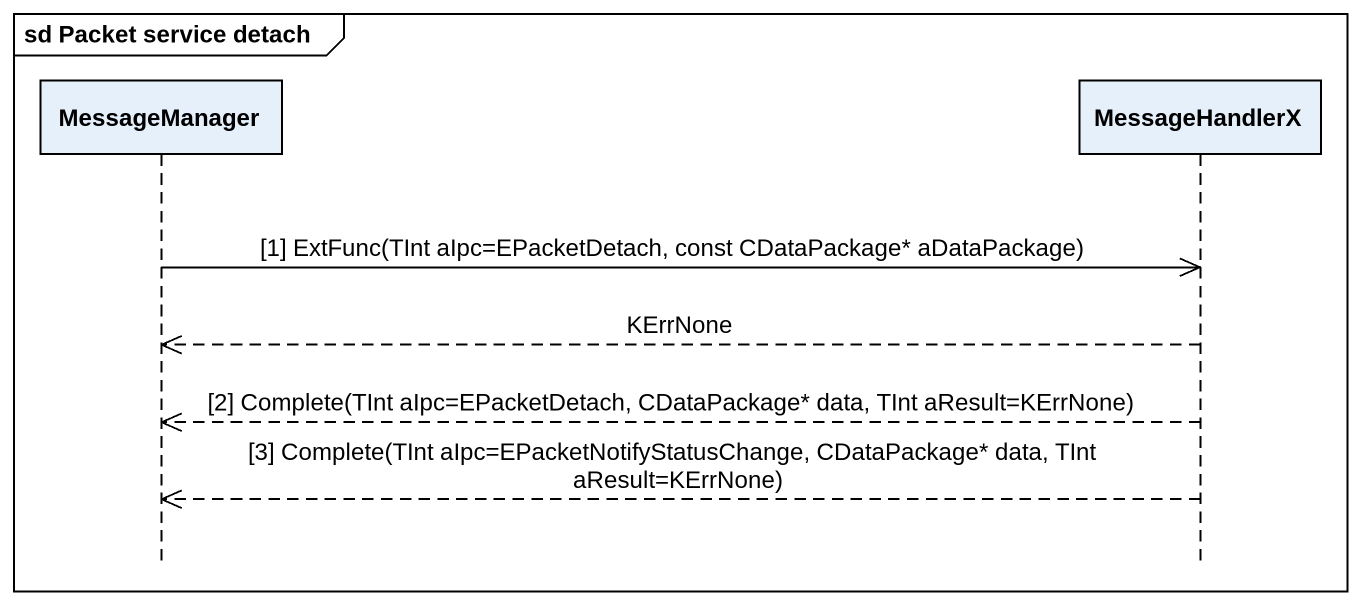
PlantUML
@startuml
mainframe sd Packet service detach
hide footbox
participant MessageManager
participant MessageHandlerX

MessageManager ->> MessageHandlerX : [1] ExtFunc(TInt aIpc=EPacketDetach, const CDataPackage* aDataPackage)
MessageHandlerX -->> MessageManager : KErrNone
MessageHandlerX -->> MessageManager : [2] Complete(TInt aIpc=EPacketDetach, CDataPackage* data, TInt aResult=KErrNone)
MessageHandlerX -->> MessageManager : [3] Complete(TInt aIpc=EPacketNotifyStatusChange, CDataPackage* data, TInt aResult=KErrNone)
@enduml
